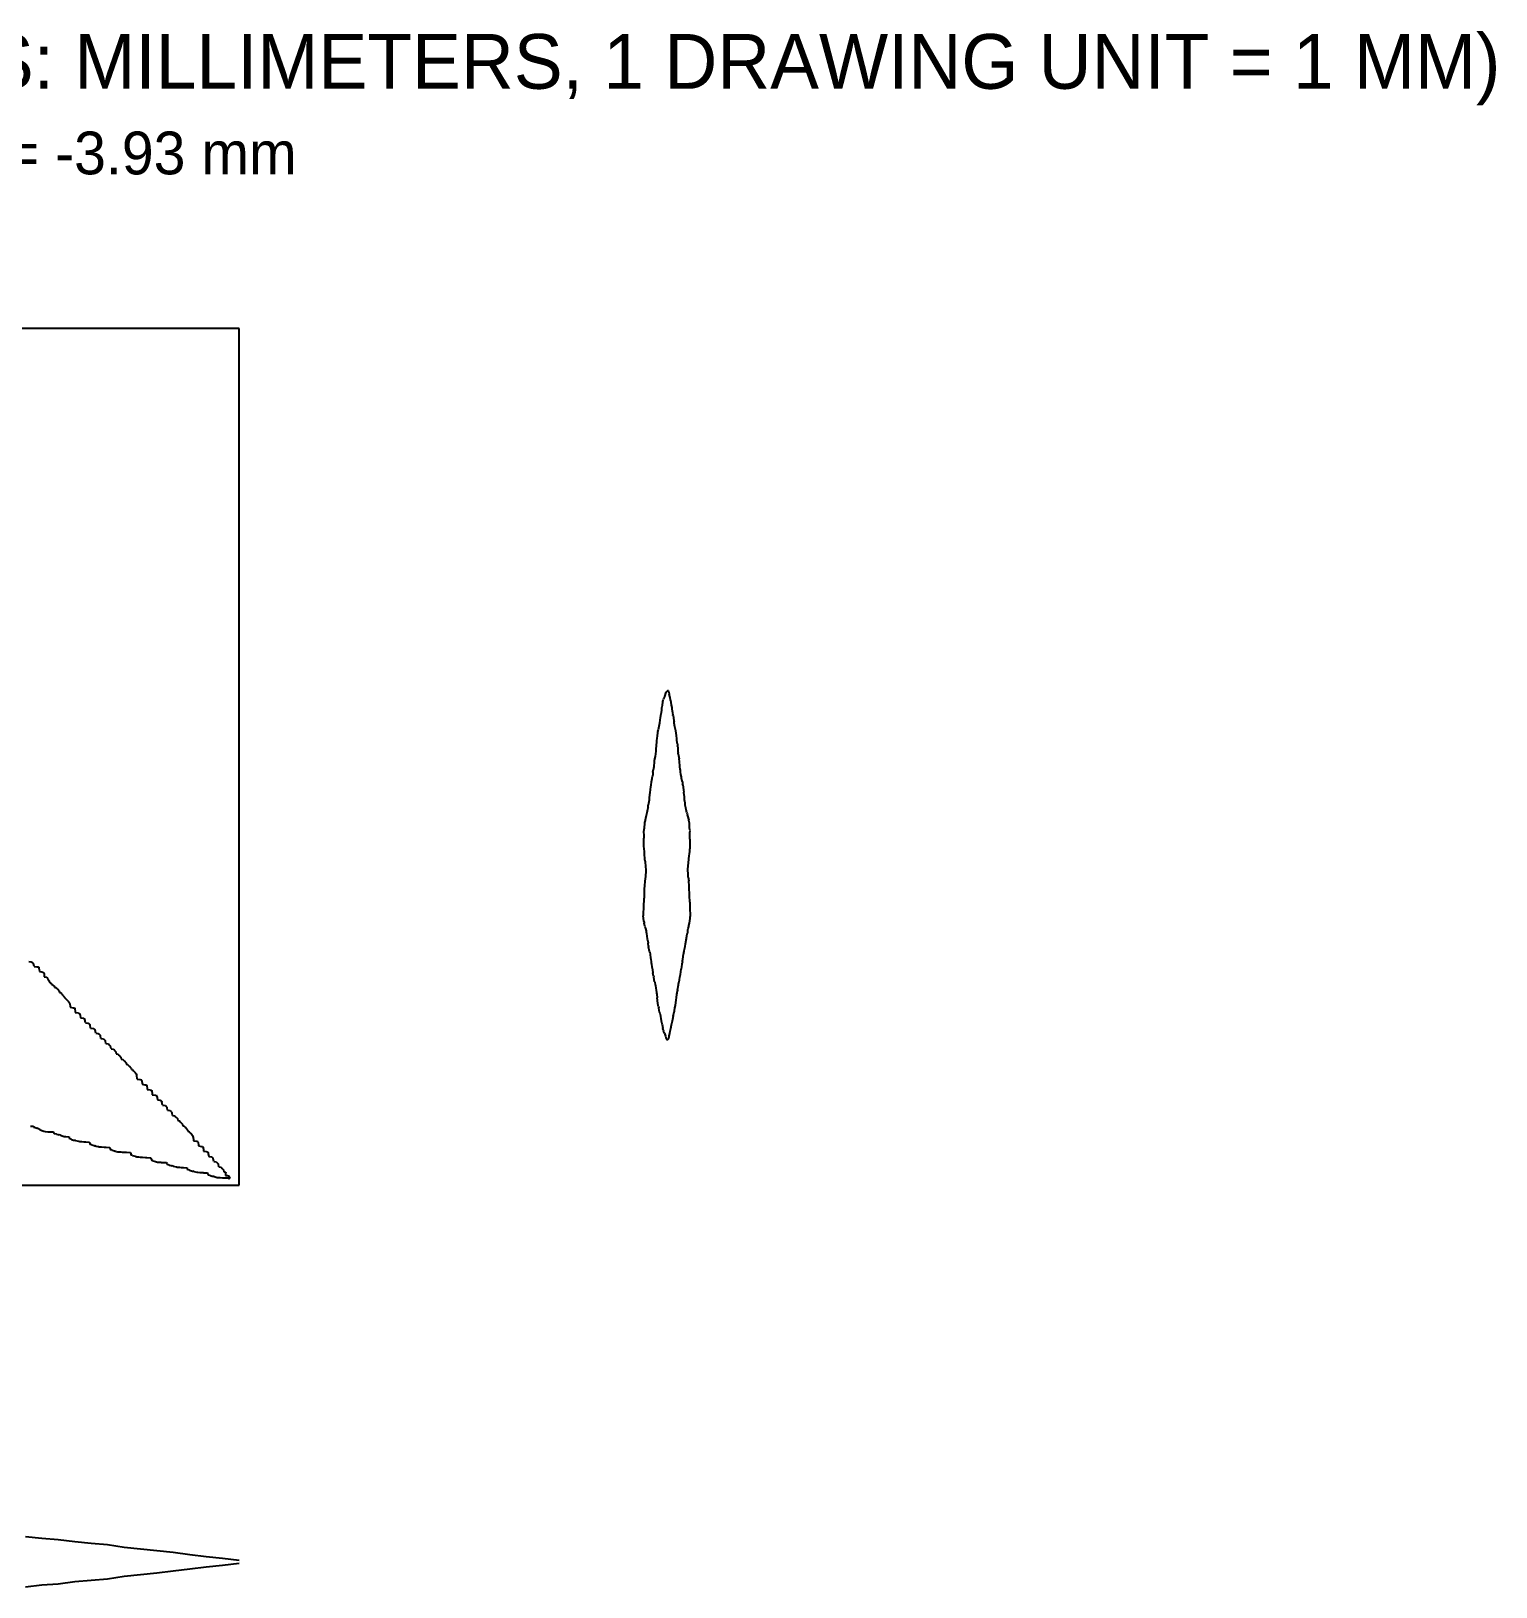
# Model space of a CAD drawing. Extents: x -19 to 227, y -64 to 33.
# Drawn here: x 141.5 to 227.1, y -58.3 to 32.6 of the extents above; entities that cross this region are included whole.
import ezdxf

# ---------------------------------------------------------------- set-up
doc = ezdxf.new("R2010")
doc.units = 0

msp = doc.modelspace()

# ---------------------------------------------------------------- linework, layer by layer
at = {"layer": 'BLADE_SECTION_30MM'}
for p, q in [((178.4621, -6.3532), (178.4495, -6.3907)), ((178.4731, -6.3234), (178.4621, -6.3532)), ((178.4816, -6.3005), (178.4731, -6.3234)), ((178.573, -6.0537), (178.4816, -6.3005)), ((178.5841, -6.0444), (178.573, -6.0537)), ((178.6716, -5.9719), (178.5841, -6.0444)), ((178.6744, -5.9719), (178.6716, -5.9719)), ((178.7234, -5.9719), (178.6744, -5.9719)), ((178.7384, -6.0507), (178.7234, -5.9719)), ((178.739, -6.0537), (178.7384, -6.0507)), ((178.739, -6.0537), (178.767, -6.1645)), ((178.8011, -6.2994), (178.767, -6.1645)), ((178.814, -6.3532), (178.8011, -6.2994)), ((178.8482, -6.5037), (178.814, -6.3532)), ((178.2893, -7.2532), (178.2661, -7.4037)), ((178.3086, -7.0761), (178.2893, -7.2532)), ((178.3102, -7.0616), (178.3086, -7.0761)), ((178.3221, -6.9537), (178.3102, -7.0616)), ((178.3273, -6.9257), (178.3221, -6.9537)), ((178.3501, -6.8032), (178.3273, -6.9257)), ((178.3814, -6.6274), (178.3501, -6.8032)), ((178.3862, -6.6002), (178.3814, -6.6274)), ((178.3862, -6.6002), (178.4114, -6.5037)), ((178.44, -6.419), (178.4114, -6.5037)), ((178.4495, -6.3907), (178.44, -6.419)), ((178.8556, -6.546), (178.8482, -6.5037)), ((178.8718, -6.6379), (178.8556, -6.546)), ((178.9026, -6.8032), (178.8718, -6.6379)), ((178.9306, -6.9537), (178.9026, -6.8032)), ((178.9308, -6.9552), (178.9306, -6.9537)), ((178.9345, -6.989), (178.9308, -6.9552)), ((178.9567, -7.191), (178.9345, -6.989)), ((178.9569, -7.1931), (178.9567, -7.191)), ((178.9569, -7.1931), (178.9635, -7.2532)), ((178.9635, -7.2532), (178.9808, -7.3659)), ((178.1338, -8.1532), (178.1157, -8.2578)), ((178.192, -7.8537), (178.1338, -8.1532)), ((178.1931, -7.845), (178.192, -7.8537)), ((178.1963, -7.8191), (178.1931, -7.845)), ((178.2106, -7.7032), (178.1963, -7.8191)), ((178.2165, -7.6713), (178.2106, -7.7032)), ((178.2392, -7.549), (178.2165, -7.6713)), ((178.2661, -7.4037), (178.2392, -7.549)), ((178.9867, -7.4037), (178.9808, -7.3659)), ((178.9867, -7.4037), (178.9874, -7.4079)), ((178.9874, -7.4079), (179.0421, -7.7032)), ((179.0421, -7.7032), (179.0438, -7.7166)), ((179.0438, -7.7166), (179.0523, -7.7853)), ((179.0607, -7.8537), (179.0523, -7.7853)), ((179.0631, -7.8657), (179.0607, -7.8537)), ((179.1033, -8.0727), (179.0631, -7.8657)), ((179.119, -8.1532), (179.1033, -8.0727)), ((179.1451, -8.3037), (179.119, -8.1532)), ((178.0118, -9.0685), (177.9998, -9.2037)), ((178.0132, -9.0532), (178.0118, -9.0685)), ((178.031, -8.8686), (178.0132, -9.0532)), ((178.0315, -8.8632), (178.031, -8.8686)), ((178.0434, -8.7537), (178.0315, -8.8632)), ((178.0638, -8.6032), (178.0434, -8.7537)), ((178.0885, -8.4341), (178.0638, -8.6032)), ((178.1009, -8.3492), (178.0885, -8.4341)), ((178.1009, -8.3492), (178.1077, -8.3037)), ((178.1103, -8.2889), (178.1077, -8.3037)), ((178.1157, -8.2578), (178.1103, -8.2889)), ((179.1505, -8.3401), (179.1451, -8.3037)), ((179.1636, -8.4277), (179.1505, -8.3401)), ((179.1867, -8.6032), (179.1636, -8.4277)), ((179.2072, -8.7537), (179.1867, -8.6032)), ((179.2076, -8.7585), (179.2072, -8.7537)), ((179.2117, -8.8018), (179.2076, -8.7585)), ((179.2396, -9.0532), (179.2117, -8.8018)), ((179.2396, -9.0532), (179.2408, -9.0668)), ((179.2408, -9.0668), (179.2422, -9.0827)), ((179.2422, -9.0827), (179.2517, -9.1887)), ((177.911, -9.9664), (177.8935, -10.064)), ((177.9134, -9.9532), (177.911, -9.9664)), ((177.9141, -9.9483), (177.9134, -9.9532)), ((177.936, -9.8022), (177.9141, -9.9483)), ((177.9583, -9.6537), (177.936, -9.8022)), ((177.9743, -9.5032), (177.9583, -9.6537)), ((177.9841, -9.3879), (177.9743, -9.5032)), ((177.9876, -9.3465), (177.9841, -9.3879)), ((177.9998, -9.2037), (177.9876, -9.3465)), ((179.253, -9.2037), (179.2517, -9.1887)), ((179.253, -9.2037), (179.2599, -9.285)), ((179.2599, -9.285), (179.2785, -9.5032)), ((179.2785, -9.5032), (179.287, -9.5831)), ((179.2945, -9.6537), (179.287, -9.5831)), ((179.2945, -9.6537), (179.2949, -9.6565)), ((179.2949, -9.6565), (179.3376, -9.9412)), ((179.3391, -9.9509), (179.3376, -9.9412)), ((179.3394, -9.9532), (179.3391, -9.9509)), ((179.3665, -10.1037), (179.3394, -9.9532)), ((177.8, -10.8532), (177.7806, -10.9534)), ((177.8156, -10.7325), (177.8, -10.8532)), ((177.8156, -10.7325), (177.8177, -10.7162)), ((177.8177, -10.7162), (177.8381, -10.5537)), ((177.8438, -10.5164), (177.8381, -10.5537)), ((177.8452, -10.507), (177.8438, -10.5164)), ((177.8596, -10.4032), (177.8452, -10.507)), ((177.8863, -10.1037), (177.8596, -10.4032)), ((177.8935, -10.064), (177.8863, -10.1037)), ((179.3697, -10.14), (179.3665, -10.1037)), ((179.3863, -10.3264), (179.3697, -10.14)), ((179.3932, -10.4032), (179.3863, -10.3264)), ((179.4141, -10.5537), (179.3932, -10.4032)), ((179.4206, -10.6044), (179.4141, -10.5537)), ((179.4333, -10.7023), (179.4206, -10.6044)), ((179.4528, -10.8532), (179.4333, -10.7023)), ((179.4741, -11.0037), (179.4528, -10.8532)), ((177.6443, -11.7532), (177.6272, -11.9037)), ((177.6508, -11.7137), (177.6443, -11.7532)), ((177.6694, -11.6001), (177.6508, -11.7137)), ((177.6934, -11.4537), (177.6694, -11.6001)), ((177.7101, -11.3032), (177.6934, -11.4537)), ((177.7499, -11.1074), (177.7101, -11.3032)), ((177.7555, -11.0797), (177.7499, -11.1074)), ((177.7709, -11.0037), (177.7555, -11.0797)), ((177.7806, -10.9534), (177.7709, -11.0037)), ((179.4792, -11.0286), (179.4741, -11.0037)), ((179.4871, -11.0675), (179.4792, -11.0286)), ((179.5236, -11.2477), (179.4871, -11.0675)), ((179.5275, -11.267), (179.5236, -11.2477)), ((179.5275, -11.267), (179.5349, -11.3032)), ((179.5349, -11.3032), (179.5516, -11.4157)), ((179.5573, -11.4537), (179.5516, -11.4157)), ((179.5573, -11.4537), (179.5595, -11.4674)), ((179.5595, -11.4674), (179.6064, -11.7532)), ((179.6064, -11.7532), (179.6092, -11.7749)), ((179.6092, -11.7749), (179.6229, -11.8828)), ((177.5303, -12.7632), (177.5452, -12.6532)), ((177.5858, -12.3537), (177.5452, -12.6532)), ((177.5902, -12.3044), (177.5858, -12.3537)), ((177.5949, -12.2517), (177.5902, -12.3044)), ((177.5993, -12.2032), (177.5949, -12.2517)), ((177.6257, -11.92), (177.5993, -12.2032)), ((177.6264, -11.9127), (177.6257, -11.92)), ((177.6272, -11.9037), (177.6264, -11.9127)), ((179.6256, -11.9037), (179.6229, -11.8828)), ((179.626, -11.9082), (179.6256, -11.9037)), ((179.6496, -12.1612), (179.626, -11.9082)), ((179.6535, -12.2032), (179.6496, -12.1612)), ((179.6669, -12.3537), (179.6535, -12.2032)), ((179.6723, -12.3929), (179.6669, -12.3537)), ((179.6927, -12.5432), (179.6723, -12.3929)), ((179.7076, -12.6532), (179.6927, -12.5432)), ((179.728, -12.8037), (179.7076, -12.6532)), ((177.3404, -13.6067), (177.326, -13.6621)), ((177.3536, -13.5532), (177.3404, -13.6067)), ((177.3616, -13.5197), (177.3536, -13.5532)), ((177.3812, -13.4247), (177.3616, -13.5197)), ((177.4164, -13.2537), (177.3812, -13.4247)), ((177.4371, -13.1733), (177.4164, -13.2537)), ((177.4552, -13.1032), (177.4371, -13.1733)), ((177.5003, -12.909), (177.4552, -13.1032)), ((177.5216, -12.8173), (177.5003, -12.909)), ((177.5248, -12.8037), (177.5216, -12.8173)), ((177.5303, -12.7632), (177.5248, -12.8037)), ((179.7347, -12.8326), (179.728, -12.8037)), ((179.7507, -12.9016), (179.7347, -12.8326)), ((179.7976, -13.1032), (179.7507, -12.9016)), ((179.7976, -13.1032), (179.8102, -13.1522)), ((179.8102, -13.1522), (179.8129, -13.1624)), ((179.8129, -13.1624), (179.8296, -13.2273)), ((179.8364, -13.2537), (179.8296, -13.2273)), ((179.8364, -13.2537), (179.8411, -13.2717)), ((179.8411, -13.2717), (179.9083, -13.53)), ((179.9125, -13.5465), (179.9083, -13.53)), ((179.9138, -13.5532), (179.9125, -13.5465)), ((179.9474, -13.7037), (179.9138, -13.5532)), ((177.2747, -14.1313), (177.2716, -14.1537)), ((177.2716, -14.1537), (177.2831, -14.4532)), ((177.2791, -14.0998), (177.2747, -14.1313)), ((177.2831, -14.4532), (177.2759, -14.5548)), ((177.2945, -14.0032), (177.2791, -14.0998)), ((177.3153, -13.7037), (177.2945, -14.0032)), ((177.326, -13.6621), (177.3153, -13.7037)), ((179.9483, -13.7553), (179.9474, -13.7037)), ((179.9513, -13.9353), (179.9483, -13.7553)), ((179.9562, -14.0032), (179.9513, -13.9353)), ((179.9812, -14.1537), (179.9562, -14.0032)), ((179.9697, -14.4532), (179.9736, -14.3501)), ((179.9803, -14.6037), (179.9697, -14.4532)), ((179.9736, -14.3501), (179.9782, -14.2311)), ((179.9782, -14.2311), (179.9812, -14.1537)), ((177.2609, -15.0286), (177.2606, -15.0522)), ((177.2606, -15.0522), (177.2606, -15.0537)), ((177.2606, -15.0537), (177.2959, -15.3532)), ((177.2621, -14.9032), (177.2609, -15.0286)), ((177.2724, -14.6037), (177.2621, -14.9032)), ((177.2727, -14.6004), (177.2724, -14.6037)), ((177.2759, -14.5548), (177.2727, -14.6004)), ((177.2959, -15.3532), (177.3021, -15.4135)), ((177.3021, -15.4135), (177.3072, -15.4945)), ((179.9533, -15.5037), (179.9676, -15.3532)), ((179.9676, -15.3532), (179.9799, -15.2402)), ((179.9799, -15.2402), (179.9859, -15.1495)), ((179.9834, -14.6912), (179.9803, -14.6037)), ((179.9864, -14.7799), (179.9834, -14.6912)), ((179.9859, -15.1495), (179.9922, -15.0537)), ((179.9907, -14.9032), (179.9864, -14.7799)), ((179.9922, -15.0537), (179.9907, -14.9032)), ((177.3072, -15.4945), (177.3077, -15.5037)), ((177.3077, -15.5037), (177.3301, -15.8032)), ((177.3301, -15.8032), (177.332, -15.8163)), ((177.3404, -15.8601), (177.332, -15.8163)), ((177.3404, -15.8601), (177.3582, -15.9537)), ((177.3582, -15.9537), (177.3618, -15.9923)), ((177.3618, -15.9923), (177.3804, -16.1901)), ((177.3804, -16.1901), (177.3863, -16.2532)), ((177.3863, -16.2532), (177.404, -16.4037)), ((179.85, -16.3933), (179.857, -16.3341)), ((179.857, -16.3341), (179.8665, -16.2532)), ((179.8665, -16.2532), (179.8946, -15.9537)), ((179.8946, -15.9537), (179.8962, -15.9433)), ((179.8962, -15.9433), (179.9083, -15.8645)), ((179.9083, -15.8645), (179.9176, -15.8032)), ((179.9176, -15.8032), (179.9189, -15.7864)), ((179.9189, -15.7864), (179.941, -15.6048)), ((179.941, -15.6048), (179.9533, -15.5037)), ((177.332, -17.1664), (177.3153, -17.2803)), ((177.3334, -17.1532), (177.332, -17.1664)), ((177.3404, -17.1029), (177.3334, -17.1532)), ((177.363, -16.9401), (177.3404, -17.1029)), ((177.375, -16.8537), (177.363, -16.9401)), ((177.3872, -16.7032), (177.375, -16.8537)), ((177.3918, -16.6221), (177.3872, -16.7032)), ((177.3987, -16.4991), (177.3918, -16.6221)), ((177.404, -16.4037), (177.3987, -16.4991)), ((179.8488, -16.4037), (179.85, -16.3933)), ((179.8655, -16.7032), (179.8488, -16.4037)), ((179.8704, -16.7629), (179.8655, -16.7032)), ((179.8769, -16.8423), (179.8704, -16.7629)), ((179.8778, -16.8537), (179.8769, -16.8423)), ((179.8778, -16.8537), (179.9083, -17.0726)), ((179.9174, -17.1387), (179.9083, -17.0726)), ((179.9195, -17.1532), (179.9174, -17.1387)), ((179.9348, -17.3037), (179.9195, -17.1532)), ((177.2862, -18.1386), (177.2821, -18.1989)), ((177.2928, -18.0532), (177.2862, -18.1386)), ((177.3012, -17.7537), (177.2928, -18.0532)), ((177.3017, -17.7406), (177.3012, -17.7537)), ((177.3051, -17.6588), (177.3017, -17.7406)), ((177.3098, -17.6032), (177.3051, -17.6588)), ((177.3119, -17.3037), (177.3098, -17.6032)), ((177.3153, -17.2803), (177.3119, -17.3037)), ((179.9352, -17.3532), (179.9348, -17.3037)), ((179.9367, -17.5584), (179.9352, -17.3532)), ((179.937, -17.6032), (179.9367, -17.5584)), ((179.9507, -17.7537), (179.937, -17.6032)), ((179.9528, -17.8268), (179.9507, -17.7537)), ((179.957, -17.9763), (179.9528, -17.8268)), ((179.9592, -18.0532), (179.957, -17.9763)), ((179.9711, -18.2037), (179.9592, -18.0532)), ((177.2447, -19.0449), (177.2429, -19.1037)), ((177.245, -19.0371), (177.2447, -19.0449)), ((177.2476, -18.9532), (177.245, -19.0371)), ((177.2627, -18.6537), (177.2476, -18.9532)), ((177.2629, -18.6254), (177.2627, -18.6498)), ((177.2627, -18.6498), (177.2627, -18.6537)), ((177.264, -18.5032), (177.2629, -18.6254)), ((177.2817, -18.2037), (177.264, -18.5032)), ((177.2821, -18.1989), (177.2817, -18.2037)), ((179.9762, -18.2901), (179.9711, -18.2037)), ((179.9819, -18.387), (179.9762, -18.2901)), ((179.9888, -18.5032), (179.9819, -18.387)), ((179.9901, -18.6537), (179.9888, -18.5032)), ((179.9941, -18.7317), (179.9901, -18.6537)), ((179.9981, -18.8116), (179.9941, -18.7317)), ((180.0052, -18.9532), (179.9981, -18.8116)), ((180.0095, -19.1037), (180.0052, -18.9532)), ((177.2429, -19.1037), (177.2429, -19.104)), ((177.2429, -19.104), (177.2433, -19.1064)), ((177.2433, -19.1064), (177.2448, -19.1173)), ((177.2448, -19.1173), (177.245, -19.1187)), ((177.2842, -19.4032), (177.245, -19.1187)), ((177.2927, -19.4784), (177.2842, -19.4032)), ((177.2927, -19.4784), (177.3, -19.5438)), ((177.3, -19.5438), (177.3011, -19.5537)), ((177.3404, -19.717), (177.3011, -19.5537)), ((177.3404, -19.717), (177.3641, -19.8158)), ((177.3641, -19.8158), (177.3731, -19.8532)), ((177.3731, -19.8532), (177.4102, -20.0037)), ((179.8426, -20.0037), (179.8492, -19.9769)), ((179.8492, -19.9769), (179.8616, -19.9269)), ((179.8616, -19.9269), (179.8797, -19.8532)), ((179.8797, -19.8532), (179.9083, -19.7344)), ((179.9083, -19.7344), (179.9215, -19.6794)), ((179.9215, -19.6794), (179.9517, -19.5537)), ((179.9517, -19.5537), (179.9682, -19.4032)), ((179.9682, -19.4032), (179.9848, -19.2824)), ((179.9848, -19.2824), (179.9965, -19.1977)), ((179.9965, -19.1977), (180.0095, -19.1037)), ((177.4102, -20.0037), (177.4204, -20.0624)), ((177.4204, -20.0624), (177.4362, -20.1521)), ((177.4362, -20.1521), (177.4626, -20.3032)), ((177.4626, -20.3032), (177.4819, -20.4537)), ((177.4819, -20.4537), (177.4866, -20.4793)), ((177.4866, -20.4793), (177.4926, -20.513)), ((177.4926, -20.513), (177.5266, -20.7016)), ((177.5266, -20.7016), (177.5303, -20.7218)), ((177.5359, -20.7532), (177.5303, -20.7218)), ((177.5488, -20.8744), (177.5359, -20.7532)), ((177.5488, -20.8744), (177.5519, -20.9037)), ((177.5559, -20.9217), (177.5519, -20.9037)), ((179.6625, -21.0711), (179.6998, -20.9037)), ((179.6998, -20.9037), (179.7168, -20.7532)), ((179.7168, -20.7532), (179.7541, -20.5463)), ((179.7541, -20.5463), (179.7572, -20.5292)), ((179.7572, -20.5292), (179.7708, -20.4537)), ((179.7708, -20.4537), (179.7771, -20.4046)), ((179.7771, -20.4046), (179.7901, -20.3032)), ((179.7901, -20.3032), (179.8129, -20.1735)), ((179.8262, -20.0975), (179.8129, -20.1735)), ((179.8426, -20.0037), (179.8262, -20.0975)), ((177.6187, -21.2032), (177.5559, -20.9217)), ((177.6203, -21.2118), (177.6187, -21.2032)), ((177.6257, -21.2427), (177.6203, -21.2118)), ((177.6257, -21.2427), (177.6453, -21.3537)), ((177.6453, -21.3537), (177.6491, -21.3777)), ((177.6491, -21.3777), (177.6792, -21.5688)), ((177.6792, -21.5688), (177.6925, -21.6532)), ((177.6925, -21.6532), (177.7149, -21.8037)), ((177.7149, -21.8037), (177.72, -21.841)), ((179.5375, -21.8037), (179.5275, -21.8786)), ((179.5375, -21.8037), (179.5409, -21.7826)), ((179.5409, -21.7826), (179.5474, -21.7389)), ((179.5474, -21.7389), (179.56, -21.6532)), ((179.56, -21.6532), (179.6067, -21.3537)), ((179.6067, -21.3537), (179.6125, -21.3207)), ((179.6125, -21.3207), (179.6229, -21.2607)), ((179.6229, -21.2607), (179.6331, -21.2032)), ((179.6331, -21.2032), (179.6385, -21.1786)), ((179.6385, -21.1786), (179.6625, -21.0711)), ((177.72, -21.841), (177.7329, -21.9341)), ((177.7329, -21.9341), (177.7524, -22.1032)), ((177.7524, -22.1032), (177.7819, -22.2537)), ((177.7819, -22.2537), (177.7837, -22.2653)), ((177.7837, -22.2653), (177.7885, -22.2964)), ((177.7885, -22.2964), (177.8118, -22.4256)), ((177.8118, -22.4256), (177.8156, -22.4466)), ((177.8348, -22.5532), (177.8156, -22.4466)), ((177.8512, -22.6475), (177.8348, -22.5532)), ((177.8512, -22.6475), (177.8608, -22.7021)), ((177.8608, -22.7021), (177.861, -22.7037)), ((177.911, -22.9679), (177.861, -22.7037)), ((179.3648, -22.8507), (179.3934, -22.7037)), ((179.3934, -22.7037), (179.4193, -22.5532)), ((179.4193, -22.5532), (179.4465, -22.3815)), ((179.4465, -22.3815), (179.4496, -22.3631)), ((179.4496, -22.3631), (179.4678, -22.2537)), ((179.4678, -22.2537), (179.474, -22.2223)), ((179.474, -22.2223), (179.4974, -22.1032)), ((179.4974, -22.1032), (179.518, -21.9495)), ((179.518, -21.9495), (179.5275, -21.8786)), ((177.911, -22.9679), (177.9161, -22.9952)), ((177.9161, -22.9952), (177.9177, -23.0032)), ((177.9177, -23.0032), (177.9479, -23.1537)), ((177.9479, -23.1537), (177.9554, -23.1945)), ((177.9554, -23.1945), (177.9824, -23.3406)), ((177.9824, -23.3406), (178.0032, -23.4532)), ((178.0032, -23.4532), (178.0254, -23.6037)), ((178.0254, -23.6037), (178.0295, -23.6379)), ((179.2165, -23.6954), (179.2239, -23.6325)), ((179.2239, -23.6325), (179.2274, -23.6037)), ((179.2274, -23.6037), (179.2422, -23.5029)), ((179.2495, -23.4532), (179.2422, -23.5029)), ((179.2495, -23.4532), (179.3049, -23.1537)), ((179.3049, -23.1537), (179.3127, -23.1145)), ((179.3127, -23.1145), (179.334, -23.009)), ((179.334, -23.009), (179.3351, -23.0032)), ((179.3351, -23.0032), (179.3376, -22.9905)), ((179.3376, -22.9905), (179.3648, -22.8507)), ((178.0295, -23.6379), (178.0373, -23.704)), ((178.0373, -23.704), (178.0609, -23.9032)), ((178.0723, -24.052), (178.0609, -23.9032)), ((178.0724, -24.0537), (178.0723, -24.052)), ((178.0786, -24.0888), (178.0724, -24.0537)), ((178.1009, -24.2151), (178.0786, -24.0888)), ((178.1011, -24.2161), (178.1009, -24.2151)), ((178.1253, -24.3532), (178.1011, -24.2161)), ((178.1398, -24.4423), (178.1253, -24.3532)), ((178.1398, -24.4423), (178.1498, -24.5037)), ((178.1509, -24.5094), (178.1498, -24.5037)), ((178.1963, -24.7402), (178.1509, -24.5094)), ((179.0691, -24.676), (179.103, -24.5037)), ((179.103, -24.5037), (179.1265, -24.3532)), ((179.1265, -24.3532), (179.1551, -24.1911)), ((179.1551, -24.1911), (179.1563, -24.184)), ((179.1563, -24.184), (179.1793, -24.0537)), ((179.1793, -24.0537), (179.1815, -24.0272)), ((179.1815, -24.0272), (179.1919, -23.9032)), ((179.1919, -23.9032), (179.2165, -23.6954)), ((178.1963, -24.7402), (178.2058, -24.7883)), ((178.2058, -24.7883), (178.2087, -24.8032)), ((178.2087, -24.8032), (178.247, -24.9537)), ((178.247, -24.9537), (178.255, -24.9963)), ((178.255, -24.9963), (178.2788, -25.1231)), ((178.2788, -25.1231), (178.3033, -25.2532)), ((178.3033, -25.2532), (178.334, -25.4037)), ((178.334, -25.4037), (178.3378, -25.425)), ((178.3378, -25.425), (178.3455, -25.4679)), ((178.9038, -25.4875), (178.9188, -25.4037)), ((178.9188, -25.4037), (178.9495, -25.2532)), ((178.9495, -25.2532), (178.9569, -25.2138)), ((178.9633, -25.1798), (178.9569, -25.2138)), ((179.0058, -24.9537), (178.9633, -25.1798)), ((179.0058, -24.9537), (179.0211, -24.8935)), ((179.0211, -24.8935), (179.0386, -24.8249)), ((179.0386, -24.8249), (179.0441, -24.8032)), ((179.0441, -24.8032), (179.0523, -24.7614)), ((179.0523, -24.7614), (179.0691, -24.676)), ((178.3455, -25.4679), (178.3855, -25.6911)), ((178.3855, -25.6911), (178.3862, -25.6952)), ((178.3883, -25.7032), (178.3862, -25.6952)), ((178.4213, -25.7984), (178.3883, -25.7032)), ((178.4213, -25.7984), (178.4394, -25.8504)), ((178.4394, -25.8504), (178.4405, -25.8537)), ((178.4816, -25.9757), (178.4405, -25.8537)), ((178.4816, -25.9757), (178.5207, -26.0916)), ((178.5207, -26.0916), (178.5415, -26.1532)), ((178.5415, -26.1532), (178.5923, -26.3037)), ((178.5923, -26.3037), (178.6074, -26.3288)), ((178.6074, -26.3288), (178.6308, -26.368)), ((178.7077, -26.3251), (178.6716, -26.368)), ((178.7257, -26.3037), (178.7077, -26.3251)), ((178.7257, -26.3037), (178.7344, -26.2658)), ((178.7344, -26.2658), (178.7567, -26.1694)), ((178.7567, -26.1694), (178.7604, -26.1532)), ((178.7604, -26.1532), (178.767, -26.1249)), ((178.767, -26.1249), (178.7956, -26.0008)), ((178.7956, -26.0008), (178.8295, -25.8537)), ((178.8295, -25.8537), (178.8644, -25.7064)), ((178.8644, -25.7064), (178.8651, -25.7032)), ((178.8651, -25.7032), (178.9032, -25.4908)), ((178.9032, -25.4908), (178.9038, -25.4875)), ((178.6308, -26.368), (178.6527, -26.368)), ((178.6527, -26.368), (178.6716, -26.368))]:
    msp.add_line(p, q, dxfattribs=at)
at = {"layer": 'BOUNDING_BOX'}
for p, q in [((153.6264, 15.2101), (-19.1476, 15.2101)), ((153.6264, -34.8546), (153.6264, 15.2101)), ((-19.1476, -34.8546), (153.6264, -34.8546))]:
    msp.add_line(p, q, dxfattribs=at)
at = {"layer": 'MIDPLANE_Z0_OUTLINE'}
for p, q in [((141.345, -21.7846), (141.479, -21.8028)), ((141.479, -21.8028), (141.4853, -21.8037)), ((141.4853, -21.8037), (141.5547, -21.8507)), ((141.5547, -21.8507), (141.5641, -21.8571)), ((141.5641, -21.8571), (141.5691, -21.8605)), ((141.5691, -21.8605), (141.5783, -21.8705)), ((141.5783, -21.8705), (141.5823, -21.8749)), ((141.5823, -21.8749), (141.6259, -21.913)), ((141.6598, -22.0698), (141.6259, -21.913)), ((141.6598, -22.0698), (141.8115, -22.0904)), ((141.8115, -22.0904), (141.8547, -22.0962)), ((141.8547, -22.0962), (141.9046, -22.1037)), ((141.9046, -22.1037), (141.9169, -22.1127)), ((141.9169, -22.1127), (141.9186, -22.1152)), ((141.9186, -22.1152), (141.9259, -22.1257)), ((141.9259, -22.1257), (141.933, -22.1749)), ((141.933, -22.1749), (141.9452, -22.2547)), ((141.9452, -22.2547), (141.9623, -22.3673)), ((141.9623, -22.3673), (142.1132, -22.3933)), ((142.1132, -22.3933), (142.1547, -22.4004)), ((142.1547, -22.4004), (142.1759, -22.4037)), ((142.1759, -22.4037), (142.2026, -22.427)), ((142.2026, -22.427), (142.2053, -22.4304)), ((142.2053, -22.4304), (142.2259, -22.4565)), ((142.2259, -22.4565), (142.2286, -22.4749)), ((142.2286, -22.4749), (142.2329, -22.5157)), ((142.2329, -22.5157), (142.2504, -22.6792)), ((142.2504, -22.6792), (142.3887, -22.7037)), ((142.3887, -22.7037), (142.4316, -22.7749)), ((142.4316, -22.7749), (142.4335, -22.7783)), ((142.4335, -22.7783), (142.44, -22.7897)), ((142.44, -22.7897), (142.4434, -22.7948)), ((142.4434, -22.7948), (142.4547, -22.8116)), ((142.4547, -22.8116), (142.5259, -22.9178)), ((142.5259, -22.9178), (142.5345, -22.9952)), ((142.5345, -22.9952), (142.5891, -23.0037)), ((142.5891, -23.0037), (142.654, -23.0749)), ((142.654, -23.0749), (142.6794, -23.1028)), ((142.6794, -23.1028), (142.702, -23.1276)), ((142.702, -23.1276), (142.7339, -23.1544)), ((142.7339, -23.1544), (142.7547, -23.1718)), ((142.7547, -23.1718), (142.8259, -23.2315)), ((142.8259, -23.2315), (142.8359, -23.2937)), ((142.8359, -23.2937), (142.9079, -23.3037)), ((142.9079, -23.3037), (142.9993, -23.3749)), ((142.9993, -23.3749), (143.0216, -23.3919)), ((143.0216, -23.3919), (143.0308, -23.3988)), ((143.0308, -23.3988), (143.0485, -23.418)), ((143.0485, -23.418), (143.0547, -23.4247)), ((143.0547, -23.4247), (143.1259, -23.5015)), ((143.1259, -23.5015), (143.1395, -23.5901)), ((143.1395, -23.5901), (143.2062, -23.6037)), ((143.2062, -23.6037), (143.2605, -23.6749)), ((143.2605, -23.6749), (143.2909, -23.7153)), ((143.2909, -23.7153), (143.301, -23.7286)), ((143.301, -23.7286), (143.3438, -23.7807)), ((143.3438, -23.7807), (143.3547, -23.7938)), ((143.3547, -23.7938), (143.4259, -23.8792)), ((143.4259, -23.8792), (143.4293, -23.9003)), ((143.4293, -23.9003), (143.4487, -23.9037)), ((143.4487, -23.9037), (143.5165, -23.9749)), ((143.5165, -23.9749), (143.5566, -24.017)), ((143.5566, -24.017), (143.5839, -24.0457)), ((143.5839, -24.0457), (143.6348, -24.0988)), ((143.6348, -24.0988), (143.6547, -24.1196)), ((143.6547, -24.1196), (143.7259, -24.1939)), ((143.7259, -24.1939), (143.7274, -24.2022)), ((143.7274, -24.2022), (143.7274, -24.2037)), ((143.7274, -24.2037), (143.7377, -24.2749)), ((143.7377, -24.2749), (143.7563, -24.4034)), ((143.7563, -24.4034), (143.7651, -24.4645)), ((143.7651, -24.4645), (143.931, -24.4897)), ((143.931, -24.4897), (143.9547, -24.4933)), ((143.9547, -24.4933), (144.0231, -24.5037)), ((144.0231, -24.5037), (144.0244, -24.5052)), ((144.0244, -24.5052), (144.0247, -24.5056)), ((144.0247, -24.5056), (144.0259, -24.5069)), ((144.0259, -24.5069), (144.035, -24.5749)), ((144.035, -24.5749), (144.0498, -24.6849)), ((144.0498, -24.6849), (144.061, -24.7686)), ((144.061, -24.7686), (144.2227, -24.794)), ((144.2227, -24.794), (144.2547, -24.7991)), ((144.2547, -24.7991), (144.2841, -24.8037)), ((144.2841, -24.8037), (144.3039, -24.8257)), ((144.3039, -24.8257), (144.3075, -24.83)), ((144.3075, -24.83), (144.3259, -24.8516)), ((144.3259, -24.8516), (144.3291, -24.8749)), ((144.3291, -24.8749), (144.3366, -24.9295)), ((144.3366, -24.9295), (144.3562, -25.0734)), ((144.3562, -25.0734), (144.5116, -25.0974)), ((144.5116, -25.0974), (144.5524, -25.1037)), ((144.5524, -25.1037), (144.5547, -25.1061)), ((144.5547, -25.1061), (144.555, -25.1065)), ((144.555, -25.1065), (144.5879, -25.1417)), ((144.5879, -25.1417), (144.5921, -25.146)), ((144.5921, -25.146), (144.6198, -25.1749)), ((144.6198, -25.1749), (144.6259, -25.1814)), ((144.6543, -25.3753), (144.6259, -25.1814)), ((144.6543, -25.3753), (144.8064, -25.3978)), ((144.8064, -25.3978), (144.8465, -25.4037)), ((144.8465, -25.4037), (144.8547, -25.4117)), ((144.8547, -25.4117), (144.8556, -25.4126)), ((144.8556, -25.4126), (144.8866, -25.4431)), ((144.8866, -25.4431), (144.8907, -25.4471)), ((144.8907, -25.4471), (144.9187, -25.4749)), ((144.9187, -25.4749), (144.9259, -25.4821)), ((144.9549, -25.6747), (144.9259, -25.4821)), ((144.9549, -25.6747), (145.1077, -25.6981)), ((145.1077, -25.6981), (145.1442, -25.7037)), ((145.1442, -25.7037), (145.1547, -25.7143)), ((145.1547, -25.7143), (145.1559, -25.7156)), ((145.1559, -25.7156), (145.1846, -25.745)), ((145.1846, -25.745), (145.1887, -25.7494)), ((145.1887, -25.7494), (145.213, -25.7749)), ((145.213, -25.7749), (145.2259, -25.7886)), ((145.2535, -25.9761), (145.2259, -25.7886)), ((145.2535, -25.9761), (145.4038, -25.9998)), ((145.4038, -25.9998), (145.4285, -26.0037)), ((145.4285, -26.0037), (145.4547, -26.0314)), ((145.4547, -26.0314), (145.4568, -26.0337)), ((145.4568, -26.0337), (145.4758, -26.0538)), ((145.4758, -26.0538), (145.4792, -26.0574)), ((145.4792, -26.0574), (145.4959, -26.0749)), ((145.4959, -26.0749), (145.5259, -26.1063)), ((145.5517, -26.278), (145.5259, -26.1063)), ((145.5517, -26.278), (145.6981, -26.3014)), ((145.6981, -26.3014), (145.7123, -26.3037)), ((145.7123, -26.3037), (145.7547, -26.3485)), ((145.7547, -26.3485), (145.7568, -26.3508)), ((145.7568, -26.3508), (145.7675, -26.3621)), ((145.7675, -26.3621), (145.77, -26.3648)), ((145.77, -26.3648), (145.7796, -26.3749)), ((145.7796, -26.3749), (145.8259, -26.4241)), ((145.8495, -26.5801), (145.8259, -26.4241)), ((145.8495, -26.5801), (145.9911, -26.603)), ((145.9911, -26.603), (145.9951, -26.6037)), ((145.9951, -26.6037), (146.0547, -26.6671)), ((146.0547, -26.6671), (146.0556, -26.668)), ((146.0556, -26.668), (146.0585, -26.6711)), ((146.0585, -26.6711), (146.0593, -26.672)), ((146.0593, -26.672), (146.0621, -26.6749)), ((146.0621, -26.6749), (146.1259, -26.7428)), ((146.1472, -26.8824), (146.1259, -26.7428)), ((146.1472, -26.8824), (146.277, -26.9037)), ((146.277, -26.9037), (146.3439, -26.9749)), ((146.3439, -26.9749), (146.3479, -26.9792)), ((146.3479, -26.9792), (146.3491, -26.9805)), ((146.3491, -26.9805), (146.3534, -26.9851)), ((146.3534, -26.9851), (146.3547, -26.9865)), ((146.3547, -26.9865), (146.4259, -27.0625)), ((146.4259, -27.0625), (146.4447, -27.1849)), ((146.4447, -27.1849), (146.5581, -27.2037)), ((146.5581, -27.2037), (146.6248, -27.2749)), ((146.6248, -27.2749), (146.6355, -27.2863)), ((146.6355, -27.2863), (146.6393, -27.2903)), ((146.6393, -27.2903), (146.6509, -27.3028)), ((146.6509, -27.3028), (146.6547, -27.3068)), ((146.6547, -27.3068), (146.7259, -27.3831)), ((146.7259, -27.3831), (146.7421, -27.4875)), ((146.7421, -27.4875), (146.8384, -27.5037)), ((146.8384, -27.5037), (146.9049, -27.5749)), ((146.9049, -27.5749), (146.9221, -27.5934)), ((146.9221, -27.5934), (146.9289, -27.6007)), ((146.9289, -27.6007), (146.948, -27.6212)), ((146.948, -27.6212), (146.9547, -27.6283)), ((146.9547, -27.6283), (147.0259, -27.7047)), ((147.0259, -27.7047), (147.0393, -27.7903)), ((147.0393, -27.7903), (147.1181, -27.8037)), ((147.1181, -27.8037), (147.1844, -27.8749)), ((147.1844, -27.8749), (147.2078, -27.9001)), ((147.2078, -27.9001), (147.2182, -27.9114)), ((147.2182, -27.9114), (147.2449, -27.9401)), ((147.2449, -27.9401), (147.2547, -27.9506)), ((147.2547, -27.9506), (147.3259, -28.0273)), ((147.3259, -28.0273), (147.3364, -28.0933)), ((147.3364, -28.0933), (147.3969, -28.1037)), ((147.3969, -28.1037), (147.4631, -28.1749)), ((147.4631, -28.1749), (147.4922, -28.2062)), ((147.4922, -28.2062), (147.5072, -28.2224)), ((147.5072, -28.2224), (147.5413, -28.2593)), ((147.5413, -28.2593), (147.5547, -28.2737)), ((147.5547, -28.2737), (147.6259, -28.3507)), ((147.6259, -28.3507), (147.6332, -28.3964)), ((147.6332, -28.3964), (147.6332, -28.4037)), ((147.6332, -28.4037), (147.643, -28.4749)), ((147.643, -28.4749), (147.6634, -28.6228)), ((147.6634, -28.6228), (147.6686, -28.661)), ((147.6686, -28.661), (147.8373, -28.6863)), ((147.8373, -28.6863), (147.8547, -28.689)), ((147.8547, -28.689), (147.9259, -28.6997)), ((147.9259, -28.6997), (147.9299, -28.6997)), ((147.9299, -28.6997), (147.9299, -28.7037)), ((147.9299, -28.7037), (147.9398, -28.7749)), ((147.9398, -28.7749), (147.9588, -28.9115)), ((147.9588, -28.9115), (147.966, -28.9636)), ((147.966, -28.9636), (148.1326, -28.989)), ((148.1326, -28.989), (148.1547, -28.9923)), ((148.1547, -28.9923), (148.2259, -29.0032)), ((148.2259, -29.0032), (148.2264, -29.0032)), ((148.2264, -29.0032), (148.2264, -29.0037)), ((148.2264, -29.0037), (148.2364, -29.0749)), ((148.2364, -29.0749), (148.2533, -29.195)), ((148.2533, -29.195), (148.2633, -29.2663)), ((148.2633, -29.2663), (148.4274, -29.2917)), ((148.4274, -29.2917), (148.4547, -29.2959)), ((148.4547, -29.2959), (148.505, -29.3037)), ((148.505, -29.3037), (148.515, -29.3146)), ((148.515, -29.3146), (148.5176, -29.3173)), ((148.5176, -29.3173), (148.5259, -29.3264)), ((148.5259, -29.3264), (148.5328, -29.3749)), ((148.5328, -29.3749), (148.5463, -29.47)), ((148.5463, -29.47), (148.5604, -29.5692)), ((148.5604, -29.5692), (148.7212, -29.5944)), ((148.7212, -29.5944), (148.7547, -29.5996)), ((148.7547, -29.5996), (148.7805, -29.6037)), ((148.7805, -29.6037), (148.8022, -29.6274)), ((148.8022, -29.6274), (148.8063, -29.6319)), ((148.8063, -29.6319), (148.8259, -29.6533)), ((148.8259, -29.6533), (148.829, -29.6749)), ((148.829, -29.6749), (148.8368, -29.7293)), ((148.8368, -29.7293), (148.8573, -29.8723)), ((148.8573, -29.8723), (149.014, -29.8971)), ((149.014, -29.8971), (149.0547, -29.9036)), ((149.0547, -29.9036), (149.0551, -29.9037)), ((149.0551, -29.9037), (149.0889, -29.9407)), ((149.0889, -29.9407), (149.0933, -29.9455)), ((149.0933, -29.9455), (149.1202, -29.9749)), ((149.1202, -29.9749), (149.1259, -29.9812)), ((149.1542, -30.1754), (149.1259, -29.9812)), ((149.1542, -30.1754), (149.3056, -30.1999)), ((149.3056, -30.1999), (149.3291, -30.2037)), ((149.3291, -30.2037), (149.3547, -30.2317)), ((149.3547, -30.2317), (149.3569, -30.2342)), ((149.3569, -30.2342), (149.3753, -30.2543)), ((149.3753, -30.2543), (149.3787, -30.2581)), ((149.3787, -30.2581), (149.3941, -30.2749)), ((149.3941, -30.2749), (149.4259, -30.3098)), ((149.4508, -30.4788), (149.4259, -30.3098)), ((149.4508, -30.4788), (149.5954, -30.5025)), ((149.5954, -30.5025), (149.6026, -30.5037)), ((149.6026, -30.5037), (149.6547, -30.5609)), ((149.6547, -30.5609), (149.656, -30.5624)), ((149.656, -30.5624), (149.6614, -30.5682)), ((149.6614, -30.5682), (149.6627, -30.5697)), ((149.6627, -30.5697), (149.6675, -30.5749)), ((149.6675, -30.5749), (149.7259, -30.6392)), ((149.7473, -30.7823), (149.7259, -30.6392)), ((149.7473, -30.7823), (149.8755, -30.8037)), ((149.8755, -30.8037), (149.9402, -30.8749)), ((149.9402, -30.8749), (149.9454, -30.8806)), ((149.9454, -30.8806), (149.9471, -30.8825)), ((149.9471, -30.8825), (149.9529, -30.8888)), ((149.9529, -30.8888), (149.9547, -30.8909)), ((149.9547, -30.8909), (150.0259, -30.9694)), ((141.4453, -31.413), (141.5547, -31.4163)), ((141.5547, -31.4163), (141.6116, -31.418)), ((141.6116, -31.418), (141.6259, -31.4588)), ((141.6259, -31.4588), (141.6375, -31.4632)), ((141.6375, -31.4632), (141.6686, -31.4749)), ((141.6686, -31.4749), (141.8035, -31.5261)), ((141.8547, -31.5459), (141.8035, -31.5261)), ((141.9259, -31.5736), (141.8547, -31.5459)), ((141.9335, -31.5771), (141.9259, -31.5736)), ((142.0144, -31.6152), (141.9335, -31.5771)), ((142.0144, -31.6152), (142.1547, -31.6801)), ((142.1547, -31.6801), (142.174, -31.689)), ((142.174, -31.689), (142.2056, -31.7037)), ((142.2056, -31.7037), (142.2234, -31.7063)), ((142.2234, -31.7063), (142.2259, -31.7064)), ((142.2259, -31.7064), (142.3064, -31.7157)), ((142.3064, -31.7157), (142.4547, -31.7327)), ((142.4547, -31.7327), (142.4932, -31.7364)), ((142.4932, -31.7364), (142.5259, -31.7369)), ((142.5259, -31.7369), (142.5555, -31.7379)), ((142.5555, -31.7379), (142.7547, -31.7446)), ((142.7547, -31.7446), (142.7835, -31.7461)), ((142.7835, -31.7461), (142.7944, -31.7749)), ((142.7944, -31.7749), (142.8259, -31.8585)), ((150.0259, -30.9694), (150.0436, -31.086)), ((150.0436, -31.086), (150.1477, -31.1037)), ((150.1477, -31.1037), (150.2123, -31.1749)), ((150.2123, -31.1749), (150.2269, -31.191)), ((150.2269, -31.191), (150.2325, -31.1972)), ((150.2325, -31.1972), (150.249, -31.2154)), ((150.249, -31.2154), (150.2547, -31.2217)), ((150.2547, -31.2217), (150.3259, -31.3003)), ((150.3259, -31.3003), (150.3397, -31.3899)), ((150.3397, -31.3899), (150.4196, -31.4037)), ((150.4196, -31.4037), (150.484, -31.4749)), ((150.484, -31.4749), (150.5072, -31.5005)), ((150.5072, -31.5005), (150.5176, -31.512)), ((150.5176, -31.512), (150.5446, -31.542)), ((150.5446, -31.542), (150.5547, -31.5531)), ((150.5547, -31.5531), (150.6259, -31.6319)), ((150.6259, -31.6319), (150.6356, -31.694)), ((150.6356, -31.694), (150.6908, -31.7037)), ((150.6908, -31.7037), (150.7552, -31.7749)), ((150.7552, -31.7749), (150.7856, -31.8086)), ((150.7856, -31.8086), (150.8024, -31.8272)), ((142.8414, -31.8608), (142.8259, -31.8585)), ((142.9527, -31.8769), (142.8414, -31.8608)), ((142.9527, -31.8769), (143.0547, -31.8971)), ((143.0547, -31.8971), (143.1246, -31.911)), ((143.1246, -31.911), (143.1259, -31.9113)), ((143.1978, -31.9318), (143.1259, -31.9113)), ((143.1978, -31.9318), (143.3547, -31.9884)), ((143.3547, -31.9884), (143.3681, -31.9933)), ((143.3681, -31.9933), (143.3969, -32.0037)), ((143.3969, -32.0037), (143.4232, -32.0064)), ((143.4232, -32.0064), (143.4259, -32.0065)), ((143.4259, -32.0065), (143.5084, -32.0154)), ((143.5084, -32.0154), (143.6547, -32.031)), ((143.6547, -32.031), (143.6943, -32.0353)), ((143.6943, -32.0353), (143.706, -32.0749)), ((143.706, -32.0749), (143.7259, -32.143)), ((143.7353, -32.1468), (143.7259, -32.143)), ((143.8404, -32.1892), (143.7353, -32.1468)), ((143.8404, -32.1892), (143.9547, -32.2209)), ((143.9547, -32.2209), (144.0126, -32.2366)), ((144.0126, -32.2366), (144.0259, -32.2402)), ((144.0781, -32.2515), (144.0259, -32.2402)), ((144.0781, -32.2515), (144.2547, -32.2868)), ((144.2547, -32.2868), (144.2712, -32.2902)), ((144.2712, -32.2902), (144.3259, -32.3015)), ((144.3277, -32.302), (144.3259, -32.3015)), ((144.3277, -32.302), (144.3343, -32.3037)), ((144.3343, -32.3037), (144.4435, -32.3117)), ((144.4435, -32.3117), (144.5547, -32.3198)), ((144.5547, -32.3198), (144.6061, -32.3235)), ((144.6061, -32.3235), (144.6259, -32.3236)), ((144.6259, -32.3236), (144.6717, -32.3271)), ((144.6717, -32.3271), (144.8547, -32.341)), ((144.8547, -32.341), (144.8862, -32.3434)), ((144.8862, -32.3434), (144.8961, -32.3749)), ((144.8961, -32.3749), (144.9259, -32.4701)), ((144.9337, -32.4724), (144.9259, -32.4701)), ((145.0292, -32.5004), (144.9337, -32.4724)), ((145.0292, -32.5004), (145.1547, -32.5384)), ((145.1547, -32.5384), (145.2027, -32.5529)), ((145.2027, -32.5529), (145.2259, -32.56)), ((145.2602, -32.5694), (145.2259, -32.56)), ((145.2602, -32.5694), (145.3859, -32.6037)), ((145.3859, -32.6037), (145.4103, -32.6056)), ((145.4103, -32.6056), (145.4547, -32.6091)), ((145.4547, -32.6091), (145.5156, -32.614)), ((145.5156, -32.614), (145.5259, -32.614)), ((145.5259, -32.614), (145.6009, -32.6193)), ((145.6009, -32.6193), (145.7547, -32.6303)), ((145.7547, -32.6303), (145.7964, -32.6333)), ((145.7964, -32.6333), (145.8259, -32.6333)), ((145.8259, -32.6333), (145.8551, -32.6352)), ((145.8551, -32.6352), (146.0547, -32.6484)), ((146.0547, -32.6484), (146.0795, -32.6501)), ((146.0795, -32.6501), (146.0873, -32.6749)), ((146.0873, -32.6749), (146.1258, -32.7991)), ((150.8024, -31.8272), (150.8397, -31.8685)), ((150.8397, -31.8685), (150.8547, -31.8852)), ((150.8547, -31.8852), (150.9259, -31.9642)), ((150.9259, -31.9642), (150.9313, -31.9983)), ((150.9313, -31.9983), (150.9313, -32.0037)), ((150.9313, -32.0037), (150.9411, -32.0749)), ((150.9411, -32.0749), (150.9603, -32.2157)), ((150.9603, -32.2157), (150.9667, -32.2629)), ((150.9667, -32.2629), (151.1339, -32.2886)), ((151.1339, -32.2886), (151.1547, -32.2918)), ((151.1547, -32.2918), (151.2259, -32.3027)), ((151.2259, -32.3027), (151.2269, -32.3027)), ((151.2269, -32.3027), (151.2269, -32.3037)), ((151.2269, -32.3037), (151.2367, -32.3749)), ((151.2367, -32.3749), (151.2535, -32.4962)), ((151.2535, -32.4962), (151.2632, -32.5664)), ((151.2632, -32.5664), (151.4272, -32.592)), ((151.4272, -32.592), (151.4547, -32.5963)), ((151.4547, -32.5963), (151.5018, -32.6037)), ((151.5018, -32.6037), (151.5132, -32.6164)), ((151.5132, -32.6164), (151.516, -32.6195)), ((151.516, -32.6195), (151.5259, -32.6305)), ((151.5259, -32.6305), (151.5322, -32.6749)), ((151.5322, -32.6749), (151.5447, -32.764)), ((146.1258, -32.7991), (146.1259, -32.7993)), ((146.2087, -32.8209), (146.1259, -32.7993)), ((146.2087, -32.8209), (146.3547, -32.8591)), ((146.3547, -32.8591), (146.3912, -32.8686)), ((146.3912, -32.8686), (146.4259, -32.8777)), ((146.4465, -32.8831), (146.4259, -32.8777)), ((146.4465, -32.8831), (146.5256, -32.9037)), ((146.5256, -32.9037), (146.581, -32.9078)), ((146.581, -32.9078), (146.6547, -32.9133)), ((146.6547, -32.9133), (146.712, -32.9176)), ((146.712, -32.9176), (146.7259, -32.9176)), ((146.7259, -32.9176), (146.79, -32.9221)), ((146.79, -32.9221), (146.9547, -32.9336)), ((146.9547, -32.9336), (146.9934, -32.9363)), ((146.9934, -32.9363), (147.0259, -32.9363)), ((147.0259, -32.9363), (147.0505, -32.9379)), ((147.0505, -32.9379), (147.2547, -32.9511)), ((147.2547, -32.9511), (147.277, -32.9526)), ((147.277, -32.9526), (147.2839, -32.9749)), ((147.2839, -32.9749), (147.3247, -33.1076)), ((147.3247, -33.1076), (147.3259, -33.1117)), ((147.399, -33.1306), (147.3259, -33.1117)), ((147.399, -33.1306), (147.5547, -33.1709)), ((147.5547, -33.1709), (147.583, -33.1782)), ((147.583, -33.1782), (147.6259, -33.1893)), ((147.6374, -33.1923), (147.6259, -33.1893)), ((147.6374, -33.1923), (147.6816, -33.2037)), ((147.6816, -33.2037), (147.7625, -33.2096)), ((147.7625, -33.2096), (147.8547, -33.2164)), ((147.8547, -33.2164), (147.9092, -33.2204)), ((147.9092, -33.2204), (147.9259, -33.2204)), ((147.9259, -33.2204), (147.9826, -33.2243)), ((147.9826, -33.2243), (148.1547, -33.236)), ((148.1547, -33.236), (148.1911, -33.2385)), ((148.1911, -33.2385), (148.2259, -33.2385)), ((148.2259, -33.2385), (148.2473, -33.2399)), ((148.2473, -33.2399), (148.4547, -33.2531)), ((148.4547, -33.2531), (148.4752, -33.2544)), ((148.4752, -33.2544), (148.4814, -33.2749)), ((148.4814, -33.2749), (148.5237, -33.4138)), ((148.5237, -33.4138), (148.5259, -33.4212)), ((148.5916, -33.438), (148.5259, -33.4212)), ((148.5916, -33.438), (148.7547, -33.4799)), ((148.7547, -33.4799), (148.776, -33.4854)), ((148.776, -33.4854), (148.8259, -33.4982)), ((148.8303, -33.4993), (148.8259, -33.4982)), ((148.8303, -33.4993), (148.8474, -33.5037)), ((148.8474, -33.5037), (148.95, -33.5111)), ((148.95, -33.5111), (149.0547, -33.5187)), ((149.0547, -33.5187), (149.1071, -33.5225)), ((149.1071, -33.5225), (149.1259, -33.5225)), ((149.1259, -33.5225), (149.1774, -33.5259)), ((149.1774, -33.5259), (149.3547, -33.5379)), ((149.3547, -33.5379), (149.3894, -33.5402)), ((149.3894, -33.5402), (149.4008, -33.5749)), ((149.4008, -33.5749), (149.4259, -33.6518)), ((151.5447, -32.764), (151.5596, -32.87)), ((151.5596, -32.87), (151.7194, -32.8954)), ((151.7194, -32.8954), (151.7547, -32.901)), ((151.7547, -32.901), (151.7714, -32.9037)), ((151.7714, -32.9037), (151.7972, -32.9324)), ((151.7972, -32.9324), (151.8015, -32.9372)), ((151.8015, -32.9372), (151.8259, -32.9644)), ((151.8259, -32.9644), (151.8274, -32.9749)), ((151.8274, -32.9749), (151.8316, -33.0044)), ((151.8316, -33.0044), (151.8558, -33.1738)), ((151.8558, -33.1738), (152.01, -33.1987)), ((152.01, -33.1987), (152.0407, -33.2037)), ((152.0407, -33.2037), (152.0547, -33.2192)), ((152.0547, -33.2192), (152.0564, -33.2211)), ((152.0564, -33.2211), (152.081, -33.2486)), ((152.081, -33.2486), (152.0849, -33.2529)), ((152.0849, -33.2529), (152.1047, -33.2749)), ((152.1047, -33.2749), (152.1259, -33.2987)), ((152.1519, -33.4777), (152.1259, -33.2987)), ((152.1519, -33.4777), (152.2988, -33.5019)), ((152.2988, -33.5019), (152.3098, -33.5037)), ((152.3098, -33.5037), (152.3547, -33.5538)), ((152.3547, -33.5538), (152.3565, -33.5558)), ((152.3565, -33.5558), (152.3647, -33.5649)), ((152.3647, -33.5649), (152.3666, -33.567)), ((152.3666, -33.567), (152.3736, -33.5749)), ((152.3736, -33.5749), (152.4259, -33.6332)), ((152.4478, -33.7818), (152.4259, -33.6332)), ((149.4373, -33.6547), (149.4259, -33.6518)), ((149.5469, -33.6827), (149.4373, -33.6547)), ((149.5469, -33.6827), (149.6547, -33.7102)), ((149.6547, -33.7102), (149.7167, -33.7261)), ((149.7167, -33.7261), (149.7259, -33.7284)), ((149.7859, -33.7437), (149.7259, -33.7284)), ((149.7859, -33.7437), (149.9547, -33.7868)), ((149.9547, -33.7868), (149.9703, -33.7908)), ((149.9703, -33.7908), (150.0208, -33.8037)), ((150.0208, -33.8037), (150.0256, -33.804)), ((150.0256, -33.804), (150.0259, -33.804)), ((150.0259, -33.804), (150.141, -33.8123)), ((150.141, -33.8123), (150.2547, -33.8204)), ((150.2547, -33.8204), (150.3055, -33.8241)), ((150.3055, -33.8241), (150.3259, -33.8241)), ((150.3259, -33.8241), (150.3736, -33.8272)), ((150.3736, -33.8272), (150.5547, -33.8393)), ((150.5547, -33.8393), (150.588, -33.8416)), ((150.588, -33.8416), (150.5989, -33.8749)), ((150.5989, -33.8749), (150.6259, -33.958)), ((150.6363, -33.9606), (150.6259, -33.958)), ((150.742, -33.9876), (150.6363, -33.9606)), ((150.742, -33.9876), (150.8547, -34.0163)), ((150.8547, -34.0163), (150.9143, -34.0315)), ((150.9143, -34.0315), (150.9259, -34.0345)), ((150.9811, -34.0485), (150.9259, -34.0345)), ((150.9811, -34.0485), (151.1547, -34.0928)), ((151.1547, -34.0928), (151.1649, -34.0955)), ((151.1649, -34.0955), (151.1971, -34.1037)), ((151.1971, -34.1037), (151.2239, -34.1057)), ((151.2239, -34.1057), (151.2259, -34.1057)), ((151.2259, -34.1057), (151.3334, -34.1134)), ((151.3334, -34.1134), (151.4547, -34.122)), ((151.4547, -34.122), (151.5041, -34.1256)), ((151.5041, -34.1256), (151.5259, -34.1256)), ((151.5259, -34.1256), (151.5702, -34.1285)), ((151.5702, -34.1285), (151.7547, -34.1408)), ((151.7547, -34.1408), (151.7867, -34.1429)), ((151.7867, -34.1429), (151.797, -34.1749)), ((151.797, -34.1749), (151.8259, -34.2644)), ((151.8351, -34.2668), (151.8259, -34.2644)), ((151.9368, -34.2928), (151.8351, -34.2668)), ((151.9368, -34.2928), (152.0547, -34.3231)), ((152.0547, -34.3231), (152.1113, -34.3377)), ((152.1113, -34.3377), (152.1259, -34.3414)), ((152.1755, -34.3542), (152.1259, -34.3414)), ((152.1755, -34.3542), (152.3547, -34.4004)), ((152.3547, -34.4004), (152.3579, -34.4012)), ((152.3579, -34.4012), (152.3673, -34.4037)), ((152.3673, -34.4037), (152.4218, -34.4079)), ((152.4218, -34.4079), (152.4259, -34.4079)), ((152.4259, -34.4079), (152.5238, -34.4149)), ((152.4478, -33.7818), (152.5787, -33.8037)), ((152.5238, -34.4149), (152.6547, -34.4243)), ((152.5787, -33.8037), (152.6386, -33.8749)), ((152.6386, -33.8749), (152.6426, -33.8798)), ((152.6426, -33.8798), (152.6459, -33.8837)), ((152.6459, -33.8837), (152.6508, -33.8889)), ((152.6508, -33.8889), (152.6547, -33.8929)), ((152.6547, -33.8929), (152.7259, -33.9679)), ((152.6547, -34.4243), (152.702, -34.4276)), ((152.702, -34.4276), (152.7259, -34.4276)), ((152.7259, -33.9679), (152.7436, -34.086)), ((152.7259, -34.4276), (152.7935, -34.4264)), ((152.7436, -34.086), (152.8477, -34.1037)), ((152.7935, -34.4264), (152.9547, -34.4233)), ((152.8469, -34.1954), (152.8462, -34.2834)), ((152.8462, -34.2834), (152.8666, -34.2856)), ((152.8471, -34.1749), (152.8469, -34.1954)), ((152.8477, -34.1037), (152.8471, -34.1749)), ((152.8666, -34.2856), (152.9547, -34.2948)), ((152.9547, -34.2948), (153.0259, -34.3022)), ((152.9547, -34.4233), (153.0073, -34.4223)), ((153.0073, -34.4223), (153.0184, -34.4749)), ((153.0184, -34.4749), (153.0259, -34.5102)), ((153.0259, -34.3022), (153.0394, -34.3902)), ((153.0561, -34.4749), (153.0259, -34.5102)), ((153.0394, -34.3902), (153.1171, -34.4037)), ((153.1171, -34.4037), (153.0561, -34.4749))]:
    msp.add_line(p, q, dxfattribs=at)
at = {"layer": 'Z_EXTENT_ENVELOPE'}
for p, q in [((141.1483, -55.3783), (142.1081, -55.4893)), ((142.1081, -55.4893), (143.068, -55.5649)), ((143.068, -55.5649), (144.0278, -55.6874)), ((144.0278, -55.6874), (144.9877, -55.771)), ((144.9877, -55.771), (145.9475, -55.8549)), ((145.9475, -55.8549), (146.9074, -56.006)), ((146.9074, -56.006), (147.8673, -56.0985)), ((147.8673, -56.0985), (148.8271, -56.1973)), ((148.8271, -56.1973), (149.787, -56.307)), ((149.787, -56.307), (150.7468, -56.429)), ((150.7468, -56.429), (151.7067, -56.5506)), ((150.7468, -57.2803), (151.7067, -57.1586)), ((151.7067, -56.5506), (152.6665, -56.6485)), ((151.7067, -57.1586), (152.6665, -57.0608)), ((152.6665, -56.6485), (153.6264, -56.7694)), ((152.6665, -57.0608), (153.6264, -56.9399)), ((142.1081, -58.22), (143.068, -58.1444)), ((143.068, -58.1444), (144.0278, -58.0219)), ((144.0278, -58.0219), (144.9877, -57.9383)), ((144.9877, -57.9383), (145.9475, -57.8544)), ((145.9475, -57.8544), (146.9074, -57.7033)), ((146.9074, -57.7033), (147.8673, -57.6108)), ((147.8673, -57.6108), (148.8271, -57.512)), ((148.8271, -57.512), (149.787, -57.4023)), ((149.787, -57.4023), (150.7468, -57.2803)), ((141.1483, -58.3309), (142.1081, -58.22))]:
    msp.add_line(p, q, dxfattribs=at)

# ---------------------------------------------------------------- texts
at = {"layer": 'DIMENSIONS'}
for s, height, p in [('JARAMBIT G4 v4.0.0 WINNER: g4v400_s042_62763aa2 (1:1 TRUE SCALE, UNITS: MILLIMETERS, 1 DRAWING UNIT = 1 MM)', 3.2, (-19.148, 29.21)), ('OVERALL BOUNDING BOX: 172.77 mm (L) x 50.06 mm (H) x 9.48 mm (T) | RING BORE: 24.90 mm AT X = -3.93 mm', 2.5, (-19.148, 24.21))]:
    msp.add_text(s, height=height, dxfattribs=at).set_placement(p)

doc.saveas('drawing.dxf')
